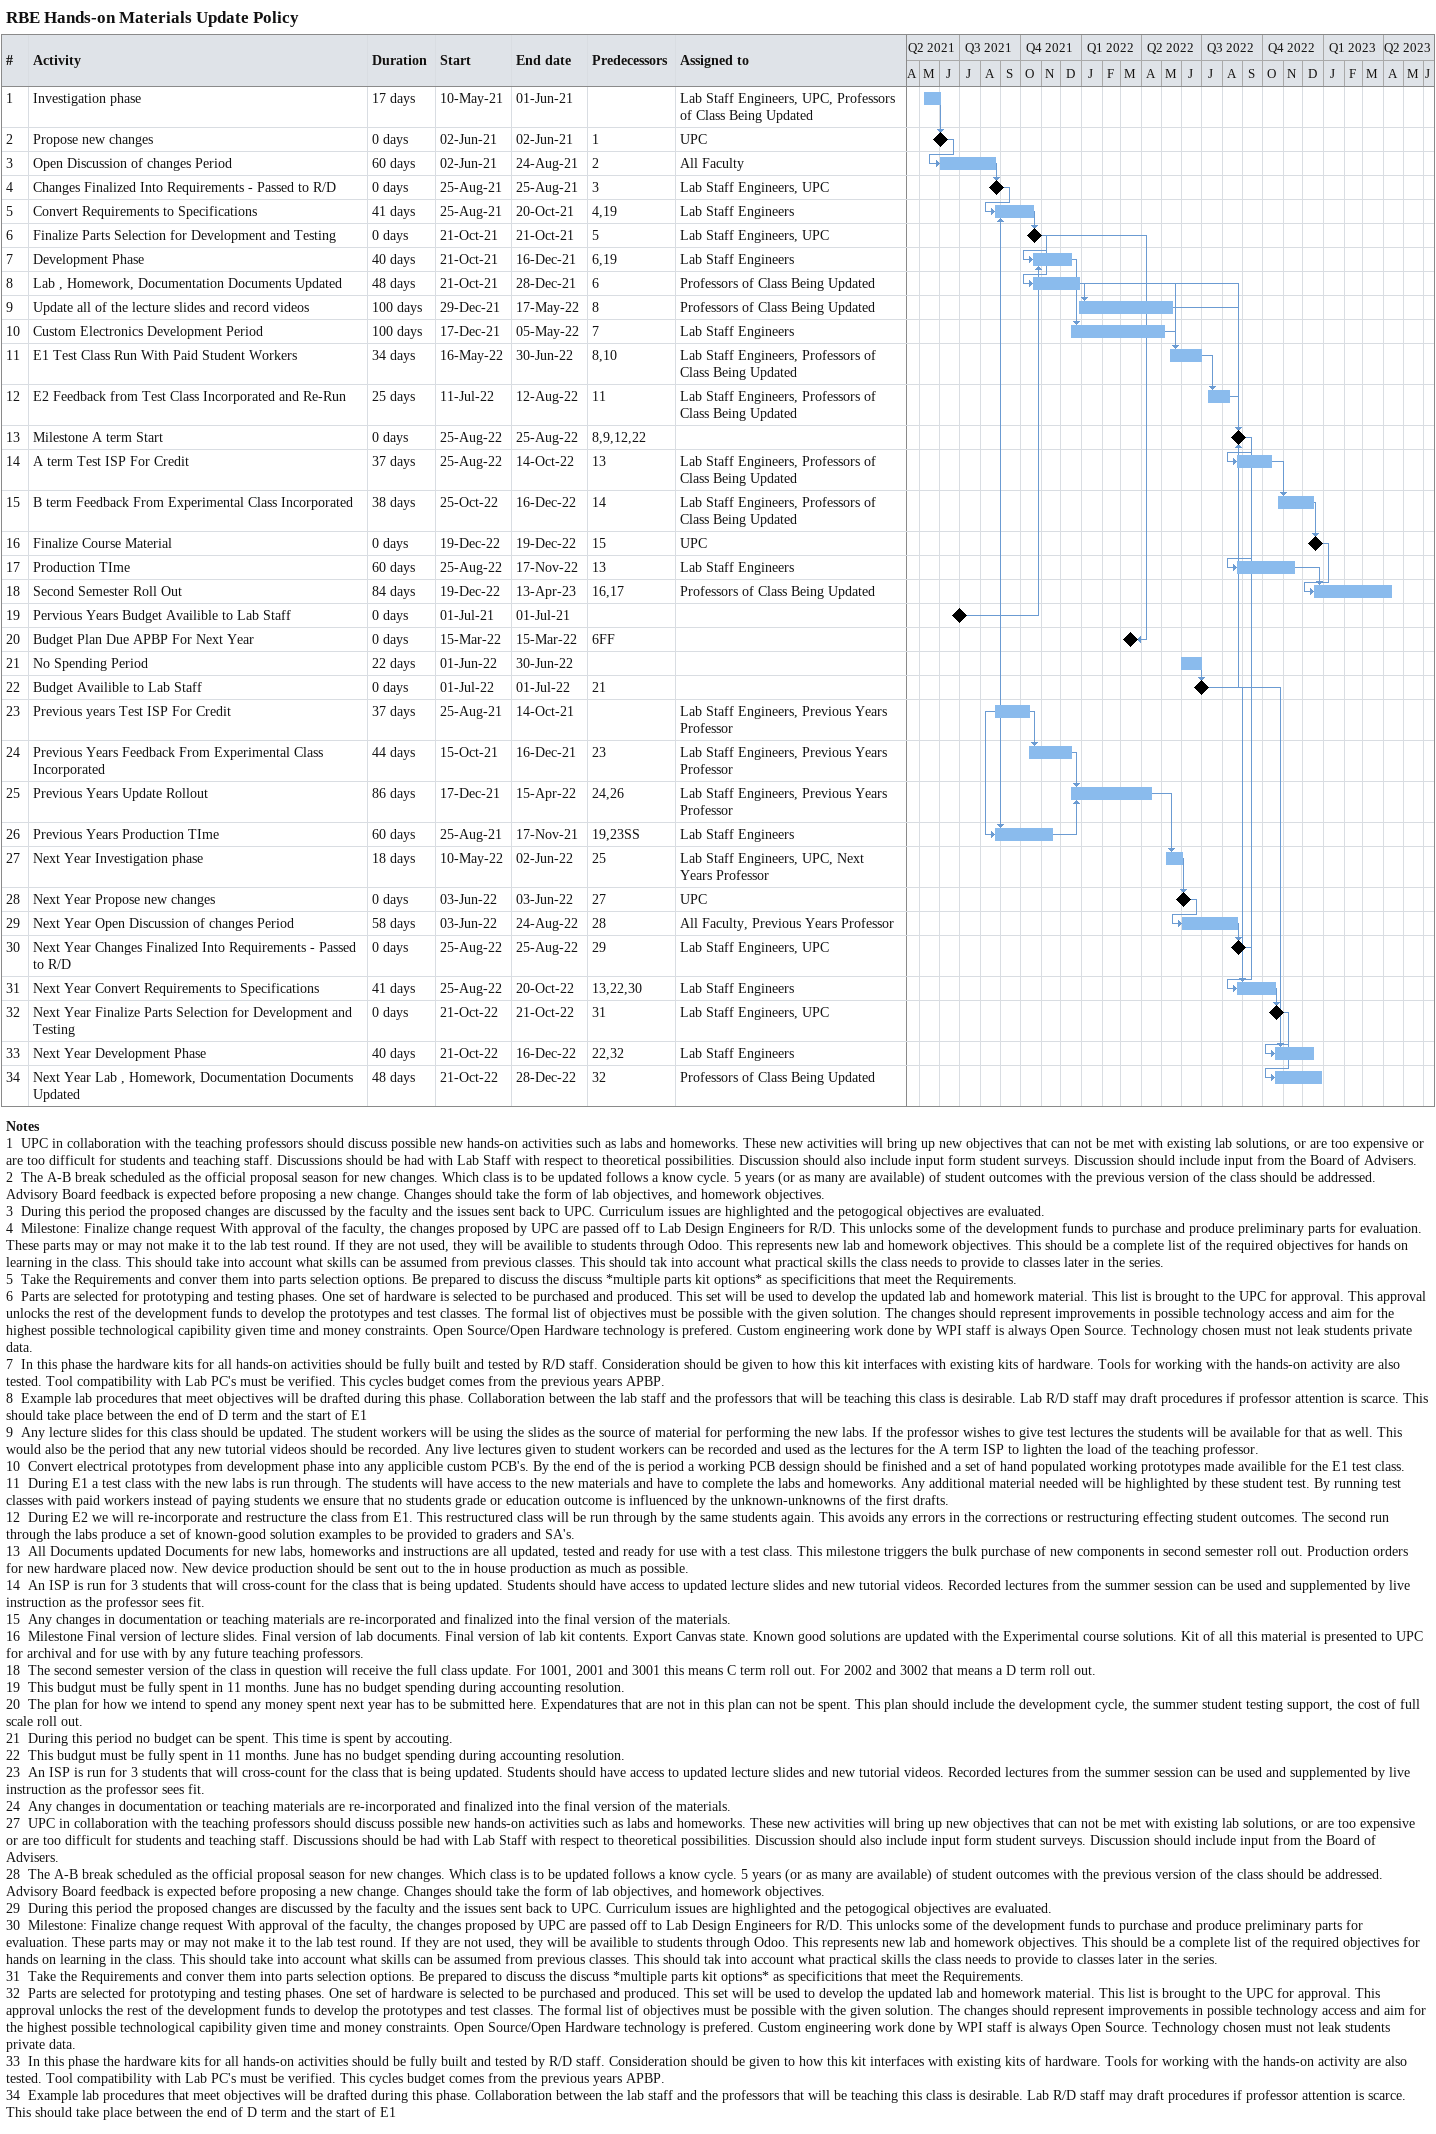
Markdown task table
RBE Hands-on Materials Update Policy

| ID | Task | Duration | Start | Finish | Predecessors | Resources |
|---|---|---|---|---|---|---|
| 1 | Investigation phase | 17d | 2021-05-10 | 2021-06-01 |  | Lab Staff Engineers, UPC, Professors of Class Being Updated |
| 2 | Propose new changes | 0d | 2021-06-02 | 2021-06-02 | 1 | UPC |
| 3 | Open Discussion of changes Period | 60d | 2021-06-02 | 2021-08-24 | 2 | All Faculty |
| 4 | Changes Finalized Into Requirements - Passed to R/D | 0d | 2021-08-25 | 2021-08-25 | 3 | Lab Staff Engineers, UPC |
| 5 | Convert Requirements to Specifications | 41d | 2021-08-25 | 2021-10-20 | 4, 19 | Lab Staff Engineers |
| 6 | Finalize Parts Selection for Development and Testing | 0d | 2021-10-21 | 2021-10-21 | 5 | Lab Staff Engineers, UPC |
| 7 | Development Phase | 40d | 2021-10-21 | 2021-12-16 | 6, 19 | Lab Staff Engineers |
| 8 | Lab , Homework, Documentation Documents Updated | 48d | 2021-10-21 | 2021-12-28 | 6 | Professors of Class Being Updated |
| 9 | Update all of the lecture slides and record videos | 100d | 2021-12-29 | 2022-05-17 | 8 | Professors of Class Being Updated |
| 10 | Custom Electronics Development Period | 100d | 2021-12-17 | 2022-05-05 | 7 | Lab Staff Engineers |
| 11 | E1 Test Class Run With Paid Student Workers | 34d | 2022-05-16 | 2022-06-30 | 8, 10 | Lab Staff Engineers, Professors of Class Being Updated |
| 12 | E2 Feedback from Test Class Incorporated and Re-Run | 25d | 2022-07-11 | 2022-08-12 | 11 | Lab Staff Engineers, Professors of Class Being Updated |
| 13 | Milestone A term Start | 0d | 2022-08-25 | 2022-08-25 | 8, 9, 12, 22 |  |
| 14 | A term Test ISP For Credit | 37d | 2022-08-25 | 2022-10-14 | 13 | Lab Staff Engineers, Professors of Class Being Updated |
| 15 | B term Feedback From Experimental Class Incorporated | 38d | 2022-10-25 | 2022-12-16 | 14 | Lab Staff Engineers, Professors of Class Being Updated |
| 16 | Finalize Course Material | 0d | 2022-12-19 | 2022-12-19 | 15 | UPC |
| 17 | Production TIme | 60d | 2022-08-25 | 2022-11-17 | 13 | Lab Staff Engineers |
| 18 | Second Semester Roll Out | 84d | 2022-12-19 | 2023-04-13 | 16, 17 | Professors of Class Being Updated |
| 19 | Pervious Years Budget Availible to Lab Staff | 0d | 2021-07-01 | 2021-07-01 |  |  |
| 20 | Budget Plan Due APBP For Next Year | 0d | 2022-03-15 | 2022-03-15 | 6FF |  |
| 21 | No Spending Period | 22d | 2022-06-01 | 2022-06-30 |  |  |
| 22 | Budget Availible to Lab Staff | 0d | 2022-07-01 | 2022-07-01 | 21 |  |
| 23 | Previous years Test ISP For Credit | 37d | 2021-08-25 | 2021-10-14 |  | Lab Staff Engineers, Previous Years Professor |
| 24 | Previous Years Feedback From Experimental Class Incorporated | 44d | 2021-10-15 | 2021-12-16 | 23 | Lab Staff Engineers, Previous Years Professor |
| 25 | Previous Years Update Rollout | 86d | 2021-12-17 | 2022-04-15 | 24, 26 | Lab Staff Engineers, Previous Years Professor |
| 26 | Previous Years Production TIme | 60d | 2021-08-25 | 2021-11-17 | 19, 23SS | Lab Staff Engineers |
| 27 | Next Year Investigation phase | 18d | 2022-05-10 | 2022-06-02 | 25 | Lab Staff Engineers, UPC, Next Years Professor |
| 28 | Next Year Propose new changes | 0d | 2022-06-03 | 2022-06-03 | 27 | UPC |
| 29 | Next Year Open Discussion of changes Period | 58d | 2022-06-03 | 2022-08-24 | 28 | All Faculty, Previous Years Professor |
| 30 | Next Year Changes Finalized Into Requirements - Passed to R/D | 0d | 2022-08-25 | 2022-08-25 | 29 | Lab Staff Engineers, UPC |
| 31 | Next Year Convert Requirements to Specifications | 41d | 2022-08-25 | 2022-10-20 | 13, 22, 30 | Lab Staff Engineers |
| 32 | Next Year Finalize Parts Selection for Development and Testing | 0d | 2022-10-21 | 2022-10-21 | 31 | Lab Staff Engineers, UPC |
| 33 | Next Year Development Phase | 40d | 2022-10-21 | 2022-12-16 | 22, 32 | Lab Staff Engineers |
| 34 | Next Year Lab , Homework, Documentation Documents Updated | 48d | 2022-10-21 | 2022-12-28 | 32 | Professors of Class Being Updated |

Notes
- 1: UPC in collaboration with the teaching professors should discuss possible new hands-on activities such as labs and homeworks. These new activities will bring up new objectives that can not be met with existing lab solutions, or are too expensive or are too difficult for students and teaching staff. Discussions should be had with Lab Staff with respect to theoretical possibilities. Discussion should also include input form student surveys. Discussion should include input from the Board of Advisers.
- 2: The A-B break scheduled as the official proposal season for new changes. Which class is to be updated follows a know cycle. 5 years (or as many are available) of student outcomes with the previous version of the class should be addressed. Advisory Board feedback is expected before proposing a new change. Changes should take the form of lab objectives, and homework objectives.
- 3: During this period the proposed changes are discussed by the faculty and the issues sent back to UPC. Curriculum issues are highlighted and the petogogical objectives are evaluated.
- 4: Milestone: Finalize change request With approval of the faculty, the changes proposed by UPC are passed off to Lab Design Engineers for R/D. This unlocks some of the development funds to purchase and produce preliminary parts for evaluation. These parts may or may not make it to the lab test round. If they are not used, they will be availible to students through Odoo. This represents new lab and homework objectives. This should be a complete list of the required objectives for hands on learning in the class. This should take into account what skills can be assumed from previous classes. This should tak into account what practical skills the class needs to provide to classes later in the series.
- 5: Take the Requirements and conver them into parts selection options. Be prepared to discuss the discuss *multiple parts kit options* as specificitions that meet the Requirements.
- 6: Parts are selected for prototyping and testing phases. One set of hardware is selected to be purchased and produced. This set will be used to develop the updated lab and homework material. This list is brought to the UPC for approval. This approval unlocks the rest of the development funds to develop the prototypes and test classes. The formal list of objectives must be possible with the given solution. The changes should represent improvements in possible technology access and aim for the highest possible technological capibility given time and money constraints. Open Source/Open Hardware technology is prefered. Custom engineering work done by WPI staff is always Open Source. Technology chosen must not leak students private data.
- 7: In this phase the hardware kits for all hands-on activities should be fully built and tested by R/D staff. Consideration should be given to how this kit interfaces with existing kits of hardware. Tools for working with the hands-on activity are also tested. Tool compatibility with Lab PC's must be verified. This cycles budget comes from the previous years APBP.
- 8: Example lab procedures that meet objectives will be drafted during this phase. Collaboration between the lab staff and the professors that will be teaching this class is desirable. Lab R/D staff may draft procedures if professor attention is scarce. This should take place between the end of D term and the start of E1
- 9: Any lecture slides for this class should be updated. The student workers will be using the slides as the source of material for performing the new labs. If the professor wishes to give test lectures the students will be available for that as well. This would also be the period that any new tutorial videos should be recorded. Any live lectures given to student workers can be recorded and used as the lectures for the A term ISP to lighten the load of the teaching professor.
- 10: Convert electrical prototypes from development phase into any applicible custom PCB's. By the end of the is period a working PCB dessign should be finished and a set of hand populated working prototypes made availible for the E1 test class.
- 11: During E1 a test class with the new labs is run through. The students will have access to the new materials and have to complete the labs and homeworks. Any additional material needed will be highlighted by these student test. By running test classes with paid workers instead of paying students we ensure that no students grade or education outcome is influenced by the unknown-unknowns of the first drafts.
- 12: During E2 we will re-incorporate and restructure the class from E1. This restructured class will be run through by the same students again. This avoids any errors in the corrections or restructuring effecting student outcomes. The second run through the labs produce a set of known-good solution examples to be provided to graders and SA's.
- 13: All Documents updated Documents for new labs, homeworks and instructions are all updated, tested and ready for use with a test class. This milestone triggers the bulk purchase of new components in second semester roll out. Production orders for new hardware placed now. New device production should be sent out to the in house production as much as possible.
- 14: An ISP is run for 3 students that will cross-count for the class that is being updated. Students should have access to updated lecture slides and new tutorial videos. Recorded lectures from the summer session can be used and supplemented by live instruction as the professor sees fit.
- 15: Any changes in documentation or teaching materials are re-incorporated and finalized into the final version of the materials.
- 16: Milestone Final version of lecture slides. Final version of lab documents. Final version of lab kit contents. Export Canvas state. Known good solutions are updated with the Experimental course solutions. Kit of all this material is presented to UPC for archival and for use with by any future teaching professors.
- 18: The second semester version of the class in question will receive the full class update. For 1001, 2001 and 3001 this means C term roll out. For 2002 and 3002 that means a D term roll out.
- 19: This budgut must be fully spent in 11 months. June has no budget spending during accounting resolution.
- 20: The plan for how we intend to spend any money spent next year has to be submitted here. Expendatures that are not in this plan can not be spent. This plan should include the development cycle, the summer student testing support, the cost of full scale roll out.
- 21: During this period no budget can be spent. This time is spent by accouting.
- 22: This budgut must be fully spent in 11 months. June has no budget spending during accounting resolution.
- 23: An ISP is run for 3 students that will cross-count for the class that is being updated. Students should have access to updated lecture slides and new tutorial videos. Recorded lectures from the summer session can be used and supplemented by live instruction as the professor sees fit.
- 24: Any changes in documentation or teaching materials are re-incorporated and finalized into the final version of the materials.
- 27: UPC in collaboration with the teaching professors should discuss possible new hands-on activities such as labs and homeworks. These new activities will bring up new objectives that can not be met with existing lab solutions, or are too expensive or are too difficult for students and teaching staff. Discussions should be had with Lab Staff with respect to theoretical possibilities. Discussion should also include input form student surveys. Discussion should include input from the Board of Advisers.
- 28: The A-B break scheduled as the official proposal season for new changes. Which class is to be updated follows a know cycle. 5 years (or as many are available) of student outcomes with the previous version of the class should be addressed. Advisory Board feedback is expected before proposing a new change. Changes should take the form of lab objectives, and homework objectives.
- 29: During this period the proposed changes are discussed by the faculty and the issues sent back to UPC. Curriculum issues are highlighted and the petogogical objectives are evaluated.
- 30: Milestone: Finalize change request With approval of the faculty, the changes proposed by UPC are passed off to Lab Design Engineers for R/D. This unlocks some of the development funds to purchase and produce preliminary parts for evaluation. These parts may or may not make it to the lab test round. If they are not used, they will be availible to students through Odoo. This represents new lab and homework objectives. This should be a complete list of the required objectives for hands on learning in the class. This should take into account what skills can be assumed from previous classes. This should tak into account what practical skills the class needs to provide to classes later in the series.
- 31: Take the Requirements and conver them into parts selection options. Be prepared to discuss the discuss *multiple parts kit options* as specificitions that meet the Requirements.
- 32: Parts are selected for prototyping and testing phases. One set of hardware is selected to be purchased and produced. This set will be used to develop the updated lab and homework material. This list is brought to the UPC for approval. This approval unlocks the rest of the development funds to develop the prototypes and test classes. The formal list of objectives must be possible with the given solution. The changes should represent improvements in possible technology access and aim for the highest possible technological capibility given time and money constraints. Open Source/Open Hardware technology is prefered. Custom engineering work done by WPI staff is always Open Source. Technology chosen must not leak students private data.
- 33: In this phase the hardware kits for all hands-on activities should be fully built and tested by R/D staff. Consideration should be given to how this kit interfaces with existing kits of hardware. Tools for working with the hands-on activity are also tested. Tool compatibility with Lab PC's must be verified. This cycles budget comes from the previous years APBP.
- 34: Example lab procedures that meet objectives will be drafted during this phase. Collaboration between the lab staff and the professors that will be teaching this class is desirable. Lab R/D staff may draft procedures if professor attention is scarce. This should take place between the end of D term and the start of E1
